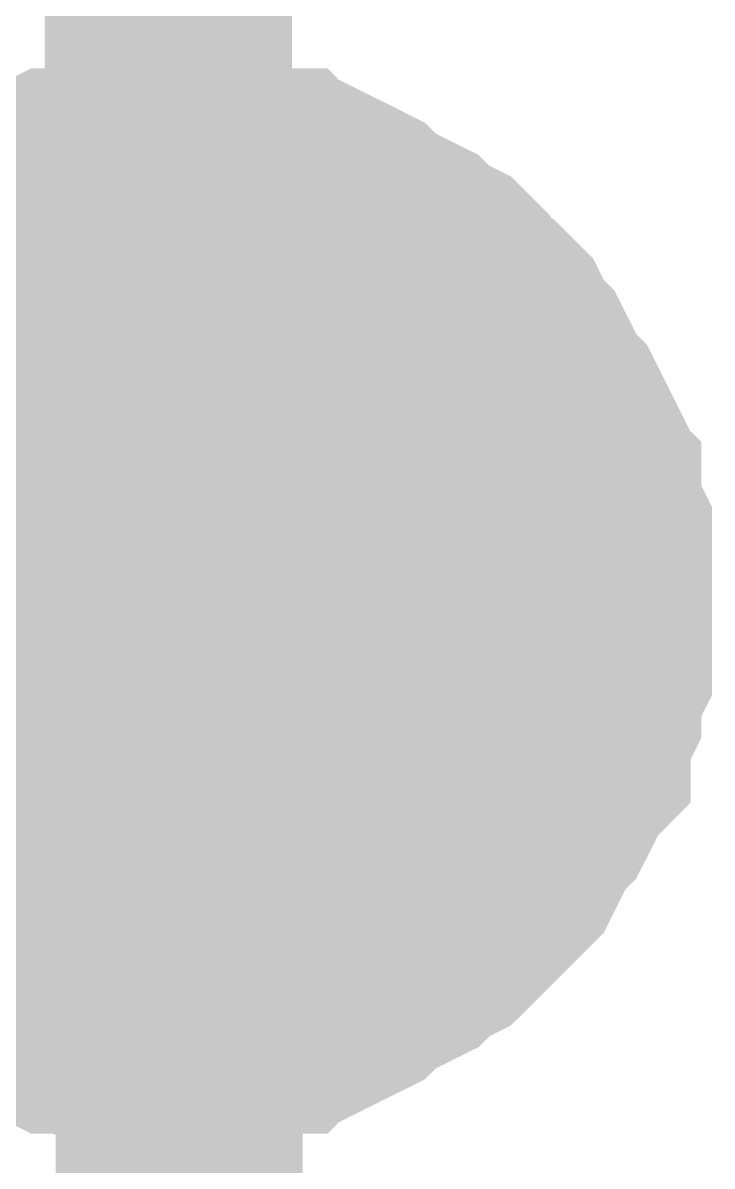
# Model space of a CAD drawing. Header units: inches. Extents: x 0 to 841, y 0 to 594.
# Drawn here: x 424.831 to 425.667, y 166.811 to 168.198 of the extents above; entities that cross this region are included whole.
import ezdxf

# ---------------------------------------------------------------- set-up
doc = ezdxf.new("R2010")
doc.units = ezdxf.units.IN
doc.layers.add('Sheet', color=255, linetype='Continuous')

msp = doc.modelspace()

# ---------------------------------------------------------------- linework, layer by layer
at = {"layer": 'Sheet'}
for points in [[(425.0076, 167.4969, 0.2997, 0.2997, 0), (425.0076, 172.5009, 0.2997, 0.2997, 0), (422.5121, 172.5009, 0.2997, 0.2997, 0)], [(424.681, 167.8889, 0.2997, 0.2997, 0), (424.694, 167.9019, 0.2997, 0.2997, 0), (424.7202, 167.915, 0.2997, 0.2997, 0), (424.7463, 167.9281, 0.2997, 0.2997, 0), (424.7594, 167.9411, 0.2997, 0.2997, 0), (424.7855, 167.9542, 0.2997, 0.2997, 0), (424.8116, 167.9673, 0.2997, 0.2997, 0), (424.8247, 167.9803, 0.2997, 0.2997, 0), (424.8508, 167.9803, 0.2997, 0.2997, 0), (424.8769, 167.9934, 0.2997, 0.2997, 0), (424.9031, 167.9934, 0.2997, 0.2997, 0), (424.9292, 168.0065, 0.2997, 0.2997, 0), (424.9553, 168.0065, 0.2997, 0.2997, 0), (424.9815, 168.0065, 0.2997, 0.2997, 0), (425.0076, 168.0065, 0.2997, 0.2997, 0)], [(424.681, 167.8889, 0.2997, 0.2997, 0), (424.694, 167.9019, 0.2997, 0.2997, 0), (424.7202, 167.915, 0.2997, 0.2997, 0), (424.7463, 167.9281, 0.2997, 0.2997, 0), (424.7594, 167.9411, 0.2997, 0.2997, 0), (424.7855, 167.9542, 0.2997, 0.2997, 0), (424.8116, 167.9673, 0.2997, 0.2997, 0), (424.8247, 167.9803, 0.2997, 0.2997, 0), (424.8508, 167.9803, 0.2997, 0.2997, 0), (424.8769, 167.9934, 0.2997, 0.2997, 0), (424.9031, 167.9934, 0.2997, 0.2997, 0), (424.9292, 168.0065, 0.2997, 0.2997, 0), (424.9553, 168.0065, 0.2997, 0.2997, 0), (424.9815, 168.0065, 0.2997, 0.2997, 0), (425.0076, 168.0065, 0.2997, 0.2997, 0)], [(424.681, 167.8889, 0.2997, 0.2997, 0), (424.694, 167.9019, 0.2997, 0.2997, 0), (424.7202, 167.915, 0.2997, 0.2997, 0), (424.7463, 167.9281, 0.2997, 0.2997, 0), (424.7594, 167.9411, 0.2997, 0.2997, 0), (424.7855, 167.9542, 0.2997, 0.2997, 0), (424.8116, 167.9673, 0.2997, 0.2997, 0), (424.8247, 167.9803, 0.2997, 0.2997, 0), (424.8508, 167.9803, 0.2997, 0.2997, 0), (424.8769, 167.9934, 0.2997, 0.2997, 0), (424.9031, 167.9934, 0.2997, 0.2997, 0), (424.9292, 168.0065, 0.2997, 0.2997, 0), (424.9553, 168.0065, 0.2997, 0.2997, 0), (424.9815, 168.0065, 0.2997, 0.2997, 0), (425.0076, 168.0065, 0.2997, 0.2997, 0)], [(424.681, 167.8889, 0.2997, 0.2997, 0), (424.694, 167.9019, 0.2997, 0.2997, 0), (424.7202, 167.915, 0.2997, 0.2997, 0), (424.7463, 167.9281, 0.2997, 0.2997, 0), (424.7594, 167.9411, 0.2997, 0.2997, 0), (424.7855, 167.9542, 0.2997, 0.2997, 0), (424.8116, 167.9673, 0.2997, 0.2997, 0), (424.8247, 167.9803, 0.2997, 0.2997, 0), (424.8508, 167.9803, 0.2997, 0.2997, 0), (424.8769, 167.9934, 0.2997, 0.2997, 0), (424.9031, 167.9934, 0.2997, 0.2997, 0), (424.9292, 168.0065, 0.2997, 0.2997, 0), (424.9553, 168.0065, 0.2997, 0.2997, 0), (424.9815, 168.0065, 0.2997, 0.2997, 0), (425.0076, 168.0065, 0.2997, 0.2997, 0)], [(425.0076, 168.0065, 0.2997, 0.2997, 0), (425.0076, 168.0065, 0.2997, 0.2997, 0)], [(425.0076, 168.0065, 0.2997, 0.2997, 0), (425.0337, 168.0065, 0.2997, 0.2997, 0), (425.0599, 168.0065, 0.2997, 0.2997, 0), (425.086, 168.0065, 0.2997, 0.2997, 0), (425.1121, 167.9934, 0.2997, 0.2997, 0), (425.1383, 167.9934, 0.2997, 0.2997, 0), (425.1513, 167.9803, 0.2997, 0.2997, 0), (425.1774, 167.9803, 0.2997, 0.2997, 0), (425.2036, 167.9673, 0.2997, 0.2997, 0), (425.2297, 167.9542, 0.2997, 0.2997, 0), (425.2428, 167.9411, 0.2997, 0.2997, 0), (425.2689, 167.9281, 0.2997, 0.2997, 0), (425.295, 167.915, 0.2997, 0.2997, 0), (425.3081, 167.9019, 0.2997, 0.2997, 0), (425.3342, 167.8889, 0.2997, 0.2997, 0), (425.3473, 167.8758, 0.2997, 0.2997, 0), (425.3604, 167.8497, 0.2997, 0.2997, 0), (425.3865, 167.8366, 0.2997, 0.2997, 0), (425.3996, 167.8236, 0.2997, 0.2997, 0), (425.4126, 167.7974, 0.2997, 0.2997, 0), (425.4257, 167.7844, 0.2997, 0.2997, 0), (425.4388, 167.7582, 0.2997, 0.2997, 0), (425.4518, 167.7321, 0.2997, 0.2997, 0), (425.4649, 167.719, 0.2997, 0.2997, 0), (425.478, 167.6929, 0.2997, 0.2997, 0), (425.491, 167.6668, 0.2997, 0.2997, 0), (425.491, 167.6406, 0.2997, 0.2997, 0), (425.5041, 167.6276, 0.2997, 0.2997, 0), (425.5041, 167.6014, 0.2997, 0.2997, 0), (425.5172, 167.5753, 0.2997, 0.2997, 0), (425.5172, 167.5492, 0.2997, 0.2997, 0), (425.5172, 167.5231, 0.2997, 0.2997, 0), (425.5172, 167.4969, 0.2997, 0.2997, 0)], [(425.0076, 168.0065, 0.2997, 0.2997, 0), (425.0076, 168.0065, 0.2997, 0.2997, 0)], [(425.0076, 168.0065, 0.2997, 0.2997, 0), (425.0337, 168.0065, 0.2997, 0.2997, 0), (425.0599, 168.0065, 0.2997, 0.2997, 0), (425.086, 168.0065, 0.2997, 0.2997, 0), (425.1121, 167.9934, 0.2997, 0.2997, 0), (425.1383, 167.9934, 0.2997, 0.2997, 0), (425.1513, 167.9803, 0.2997, 0.2997, 0), (425.1774, 167.9803, 0.2997, 0.2997, 0), (425.2036, 167.9673, 0.2997, 0.2997, 0), (425.2297, 167.9542, 0.2997, 0.2997, 0), (425.2428, 167.9411, 0.2997, 0.2997, 0), (425.2689, 167.9281, 0.2997, 0.2997, 0), (425.295, 167.915, 0.2997, 0.2997, 0), (425.3081, 167.9019, 0.2997, 0.2997, 0), (425.3342, 167.8889, 0.2997, 0.2997, 0), (425.3473, 167.8758, 0.2997, 0.2997, 0), (425.3604, 167.8497, 0.2997, 0.2997, 0), (425.3865, 167.8366, 0.2997, 0.2997, 0), (425.3996, 167.8236, 0.2997, 0.2997, 0), (425.4126, 167.7974, 0.2997, 0.2997, 0), (425.4257, 167.7844, 0.2997, 0.2997, 0), (425.4388, 167.7582, 0.2997, 0.2997, 0), (425.4518, 167.7321, 0.2997, 0.2997, 0), (425.4649, 167.719, 0.2997, 0.2997, 0), (425.478, 167.6929, 0.2997, 0.2997, 0), (425.491, 167.6668, 0.2997, 0.2997, 0), (425.491, 167.6406, 0.2997, 0.2997, 0), (425.5041, 167.6276, 0.2997, 0.2997, 0), (425.5041, 167.6014, 0.2997, 0.2997, 0), (425.5172, 167.5753, 0.2997, 0.2997, 0), (425.5172, 167.5492, 0.2997, 0.2997, 0), (425.5172, 167.5231, 0.2997, 0.2997, 0), (425.5172, 167.4969, 0.2997, 0.2997, 0)], [(425.0076, 168.0065, 0.2997, 0.2997, 0), (425.0076, 168.0065, 0.2997, 0.2997, 0)], [(425.0076, 168.0065, 0.2997, 0.2997, 0), (425.0337, 168.0065, 0.2997, 0.2997, 0), (425.0599, 168.0065, 0.2997, 0.2997, 0), (425.086, 168.0065, 0.2997, 0.2997, 0), (425.1121, 167.9934, 0.2997, 0.2997, 0), (425.1383, 167.9934, 0.2997, 0.2997, 0), (425.1513, 167.9803, 0.2997, 0.2997, 0), (425.1774, 167.9803, 0.2997, 0.2997, 0), (425.2036, 167.9673, 0.2997, 0.2997, 0), (425.2297, 167.9542, 0.2997, 0.2997, 0), (425.2428, 167.9411, 0.2997, 0.2997, 0), (425.2689, 167.9281, 0.2997, 0.2997, 0), (425.295, 167.915, 0.2997, 0.2997, 0), (425.3081, 167.9019, 0.2997, 0.2997, 0), (425.3342, 167.8889, 0.2997, 0.2997, 0), (425.3473, 167.8758, 0.2997, 0.2997, 0), (425.3604, 167.8497, 0.2997, 0.2997, 0), (425.3865, 167.8366, 0.2997, 0.2997, 0), (425.3996, 167.8236, 0.2997, 0.2997, 0), (425.4126, 167.7974, 0.2997, 0.2997, 0), (425.4257, 167.7844, 0.2997, 0.2997, 0), (425.4388, 167.7582, 0.2997, 0.2997, 0), (425.4518, 167.7321, 0.2997, 0.2997, 0), (425.4649, 167.719, 0.2997, 0.2997, 0), (425.478, 167.6929, 0.2997, 0.2997, 0), (425.491, 167.6668, 0.2997, 0.2997, 0), (425.491, 167.6406, 0.2997, 0.2997, 0), (425.5041, 167.6276, 0.2997, 0.2997, 0), (425.5041, 167.6014, 0.2997, 0.2997, 0), (425.5172, 167.5753, 0.2997, 0.2997, 0), (425.5172, 167.5492, 0.2997, 0.2997, 0), (425.5172, 167.5231, 0.2997, 0.2997, 0), (425.5172, 167.4969, 0.2997, 0.2997, 0)], [(425.0076, 168.0065, 0.2997, 0.2997, 0), (425.0076, 168.0065, 0.2997, 0.2997, 0)], [(425.0076, 168.0065, 0.2997, 0.2997, 0), (425.0337, 168.0065, 0.2997, 0.2997, 0), (425.0599, 168.0065, 0.2997, 0.2997, 0), (425.086, 168.0065, 0.2997, 0.2997, 0), (425.1121, 167.9934, 0.2997, 0.2997, 0), (425.1383, 167.9934, 0.2997, 0.2997, 0), (425.1513, 167.9803, 0.2997, 0.2997, 0), (425.1774, 167.9803, 0.2997, 0.2997, 0), (425.2036, 167.9673, 0.2997, 0.2997, 0), (425.2297, 167.9542, 0.2997, 0.2997, 0), (425.2428, 167.9411, 0.2997, 0.2997, 0), (425.2689, 167.9281, 0.2997, 0.2997, 0), (425.295, 167.915, 0.2997, 0.2997, 0), (425.3081, 167.9019, 0.2997, 0.2997, 0), (425.3342, 167.8889, 0.2997, 0.2997, 0), (425.3473, 167.8758, 0.2997, 0.2997, 0), (425.3604, 167.8497, 0.2997, 0.2997, 0), (425.3865, 167.8366, 0.2997, 0.2997, 0), (425.3996, 167.8236, 0.2997, 0.2997, 0), (425.4126, 167.7974, 0.2997, 0.2997, 0), (425.4257, 167.7844, 0.2997, 0.2997, 0), (425.4388, 167.7582, 0.2997, 0.2997, 0), (425.4518, 167.7321, 0.2997, 0.2997, 0), (425.4649, 167.719, 0.2997, 0.2997, 0), (425.478, 167.6929, 0.2997, 0.2997, 0), (425.491, 167.6668, 0.2997, 0.2997, 0), (425.491, 167.6406, 0.2997, 0.2997, 0), (425.5041, 167.6276, 0.2997, 0.2997, 0), (425.5041, 167.6014, 0.2997, 0.2997, 0), (425.5172, 167.5753, 0.2997, 0.2997, 0), (425.5172, 167.5492, 0.2997, 0.2997, 0), (425.5172, 167.5231, 0.2997, 0.2997, 0), (425.5172, 167.4969, 0.2997, 0.2997, 0)], [(424.7594, 167.9411, 0.0991, 0.0991, 0), (424.7855, 167.9542, 0.0991, 0.0991, 0), (424.8116, 167.9673, 0.0991, 0.0991, 0), (424.8247, 167.9803, 0.0991, 0.0991, 0), (424.8508, 167.9803, 0.0991, 0.0991, 0), (424.8769, 167.9934, 0.0991, 0.0991, 0), (424.9031, 167.9934, 0.0991, 0.0991, 0), (424.9292, 168.0065, 0.0991, 0.0991, 0), (424.9553, 168.0065, 0.0991, 0.0991, 0), (424.9815, 168.0065, 0.0991, 0.0991, 0), (425.0076, 168.0065, 0.0991, 0.0991, 0)], [(424.7594, 167.9411, 0.0991, 0.0991, 0), (424.7855, 167.9542, 0.0991, 0.0991, 0), (424.8116, 167.9673, 0.0991, 0.0991, 0), (424.8247, 167.9803, 0.0991, 0.0991, 0), (424.8508, 167.9803, 0.0991, 0.0991, 0), (424.8769, 167.9934, 0.0991, 0.0991, 0), (424.9031, 167.9934, 0.0991, 0.0991, 0), (424.9292, 168.0065, 0.0991, 0.0991, 0), (424.9553, 168.0065, 0.0991, 0.0991, 0), (424.9815, 168.0065, 0.0991, 0.0991, 0), (425.0076, 168.0065, 0.0991, 0.0991, 0)], [(424.7594, 167.9411, 0.0991, 0.0991, 0), (424.7855, 167.9542, 0.0991, 0.0991, 0), (424.8116, 167.9673, 0.0991, 0.0991, 0), (424.8247, 167.9803, 0.0991, 0.0991, 0), (424.8508, 167.9803, 0.0991, 0.0991, 0), (424.8769, 167.9934, 0.0991, 0.0991, 0), (424.9031, 167.9934, 0.0991, 0.0991, 0), (424.9292, 168.0065, 0.0991, 0.0991, 0), (424.9553, 168.0065, 0.0991, 0.0991, 0), (424.9815, 168.0065, 0.0991, 0.0991, 0), (425.0076, 168.0065, 0.0991, 0.0991, 0)], [(424.7594, 167.9411, 0.0991, 0.0991, 0), (424.7855, 167.9542, 0.0991, 0.0991, 0), (424.8116, 167.9673, 0.0991, 0.0991, 0), (424.8247, 167.9803, 0.0991, 0.0991, 0), (424.8508, 167.9803, 0.0991, 0.0991, 0), (424.8769, 167.9934, 0.0991, 0.0991, 0), (424.9031, 167.9934, 0.0991, 0.0991, 0), (424.9292, 168.0065, 0.0991, 0.0991, 0), (424.9553, 168.0065, 0.0991, 0.0991, 0), (424.9815, 168.0065, 0.0991, 0.0991, 0), (425.0076, 168.0065, 0.0991, 0.0991, 0)], [(425.0076, 168.0065, 0.0991, 0.0991, 0), (425.0076, 168.0065, 0.0991, 0.0991, 0)], [(425.0076, 168.0065, 0.0991, 0.0991, 0), (425.0337, 168.0065, 0.0991, 0.0991, 0), (425.0599, 168.0065, 0.0991, 0.0991, 0), (425.086, 168.0065, 0.0991, 0.0991, 0), (425.1121, 167.9934, 0.0991, 0.0991, 0), (425.1383, 167.9934, 0.0991, 0.0991, 0), (425.1513, 167.9803, 0.0991, 0.0991, 0), (425.1774, 167.9803, 0.0991, 0.0991, 0), (425.2036, 167.9673, 0.0991, 0.0991, 0), (425.2297, 167.9542, 0.0991, 0.0991, 0), (425.2428, 167.9411, 0.0991, 0.0991, 0), (425.2689, 167.9281, 0.0991, 0.0991, 0), (425.295, 167.915, 0.0991, 0.0991, 0), (425.3081, 167.9019, 0.0991, 0.0991, 0), (425.3342, 167.8889, 0.0991, 0.0991, 0), (425.3473, 167.8758, 0.0991, 0.0991, 0), (425.3604, 167.8497, 0.0991, 0.0991, 0), (425.3865, 167.8366, 0.0991, 0.0991, 0), (425.3996, 167.8236, 0.0991, 0.0991, 0), (425.4126, 167.7974, 0.0991, 0.0991, 0), (425.4257, 167.7844, 0.0991, 0.0991, 0), (425.4388, 167.7582, 0.0991, 0.0991, 0), (425.4518, 167.7321, 0.0991, 0.0991, 0), (425.4649, 167.719, 0.0991, 0.0991, 0), (425.478, 167.6929, 0.0991, 0.0991, 0), (425.491, 167.6668, 0.0991, 0.0991, 0), (425.491, 167.6406, 0.0991, 0.0991, 0), (425.5041, 167.6276, 0.0991, 0.0991, 0), (425.5041, 167.6014, 0.0991, 0.0991, 0), (425.5172, 167.5753, 0.0991, 0.0991, 0), (425.5172, 167.5492, 0.0991, 0.0991, 0), (425.5172, 167.5231, 0.0991, 0.0991, 0), (425.5172, 167.4969, 0.0991, 0.0991, 0)], [(425.0076, 168.0065, 0.0991, 0.0991, 0), (425.0076, 168.0065, 0.0991, 0.0991, 0)], [(425.0076, 168.0065, 0.0991, 0.0991, 0), (425.0337, 168.0065, 0.0991, 0.0991, 0), (425.0599, 168.0065, 0.0991, 0.0991, 0), (425.086, 168.0065, 0.0991, 0.0991, 0), (425.1121, 167.9934, 0.0991, 0.0991, 0), (425.1383, 167.9934, 0.0991, 0.0991, 0), (425.1513, 167.9803, 0.0991, 0.0991, 0), (425.1774, 167.9803, 0.0991, 0.0991, 0), (425.2036, 167.9673, 0.0991, 0.0991, 0), (425.2297, 167.9542, 0.0991, 0.0991, 0), (425.2428, 167.9411, 0.0991, 0.0991, 0), (425.2689, 167.9281, 0.0991, 0.0991, 0), (425.295, 167.915, 0.0991, 0.0991, 0), (425.3081, 167.9019, 0.0991, 0.0991, 0), (425.3342, 167.8889, 0.0991, 0.0991, 0), (425.3473, 167.8758, 0.0991, 0.0991, 0), (425.3604, 167.8497, 0.0991, 0.0991, 0), (425.3865, 167.8366, 0.0991, 0.0991, 0), (425.3996, 167.8236, 0.0991, 0.0991, 0), (425.4126, 167.7974, 0.0991, 0.0991, 0), (425.4257, 167.7844, 0.0991, 0.0991, 0), (425.4388, 167.7582, 0.0991, 0.0991, 0), (425.4518, 167.7321, 0.0991, 0.0991, 0), (425.4649, 167.719, 0.0991, 0.0991, 0), (425.478, 167.6929, 0.0991, 0.0991, 0), (425.491, 167.6668, 0.0991, 0.0991, 0), (425.491, 167.6406, 0.0991, 0.0991, 0), (425.5041, 167.6276, 0.0991, 0.0991, 0), (425.5041, 167.6014, 0.0991, 0.0991, 0), (425.5172, 167.5753, 0.0991, 0.0991, 0), (425.5172, 167.5492, 0.0991, 0.0991, 0), (425.5172, 167.5231, 0.0991, 0.0991, 0), (425.5172, 167.4969, 0.0991, 0.0991, 0)], [(425.0076, 168.0065, 0.0991, 0.0991, 0), (425.0076, 168.0065, 0.0991, 0.0991, 0)], [(425.0076, 168.0065, 0.0991, 0.0991, 0), (425.0337, 168.0065, 0.0991, 0.0991, 0), (425.0599, 168.0065, 0.0991, 0.0991, 0), (425.086, 168.0065, 0.0991, 0.0991, 0), (425.1121, 167.9934, 0.0991, 0.0991, 0), (425.1383, 167.9934, 0.0991, 0.0991, 0), (425.1513, 167.9803, 0.0991, 0.0991, 0), (425.1774, 167.9803, 0.0991, 0.0991, 0), (425.2036, 167.9673, 0.0991, 0.0991, 0), (425.2297, 167.9542, 0.0991, 0.0991, 0), (425.2428, 167.9411, 0.0991, 0.0991, 0), (425.2689, 167.9281, 0.0991, 0.0991, 0), (425.295, 167.915, 0.0991, 0.0991, 0), (425.3081, 167.9019, 0.0991, 0.0991, 0), (425.3342, 167.8889, 0.0991, 0.0991, 0), (425.3473, 167.8758, 0.0991, 0.0991, 0), (425.3604, 167.8497, 0.0991, 0.0991, 0), (425.3865, 167.8366, 0.0991, 0.0991, 0), (425.3996, 167.8236, 0.0991, 0.0991, 0), (425.4126, 167.7974, 0.0991, 0.0991, 0), (425.4257, 167.7844, 0.0991, 0.0991, 0), (425.4388, 167.7582, 0.0991, 0.0991, 0), (425.4518, 167.7321, 0.0991, 0.0991, 0), (425.4649, 167.719, 0.0991, 0.0991, 0), (425.478, 167.6929, 0.0991, 0.0991, 0), (425.491, 167.6668, 0.0991, 0.0991, 0), (425.491, 167.6406, 0.0991, 0.0991, 0), (425.5041, 167.6276, 0.0991, 0.0991, 0), (425.5041, 167.6014, 0.0991, 0.0991, 0), (425.5172, 167.5753, 0.0991, 0.0991, 0), (425.5172, 167.5492, 0.0991, 0.0991, 0), (425.5172, 167.5231, 0.0991, 0.0991, 0), (425.5172, 167.4969, 0.0991, 0.0991, 0)], [(425.0076, 168.0065, 0.0991, 0.0991, 0), (425.0076, 168.0065, 0.0991, 0.0991, 0)], [(425.0076, 168.0065, 0.0991, 0.0991, 0), (425.0337, 168.0065, 0.0991, 0.0991, 0), (425.0599, 168.0065, 0.0991, 0.0991, 0), (425.086, 168.0065, 0.0991, 0.0991, 0), (425.1121, 167.9934, 0.0991, 0.0991, 0), (425.1383, 167.9934, 0.0991, 0.0991, 0), (425.1513, 167.9803, 0.0991, 0.0991, 0), (425.1774, 167.9803, 0.0991, 0.0991, 0), (425.2036, 167.9673, 0.0991, 0.0991, 0), (425.2297, 167.9542, 0.0991, 0.0991, 0), (425.2428, 167.9411, 0.0991, 0.0991, 0), (425.2689, 167.9281, 0.0991, 0.0991, 0), (425.295, 167.915, 0.0991, 0.0991, 0), (425.3081, 167.9019, 0.0991, 0.0991, 0), (425.3342, 167.8889, 0.0991, 0.0991, 0), (425.3473, 167.8758, 0.0991, 0.0991, 0), (425.3604, 167.8497, 0.0991, 0.0991, 0), (425.3865, 167.8366, 0.0991, 0.0991, 0), (425.3996, 167.8236, 0.0991, 0.0991, 0), (425.4126, 167.7974, 0.0991, 0.0991, 0), (425.4257, 167.7844, 0.0991, 0.0991, 0), (425.4388, 167.7582, 0.0991, 0.0991, 0), (425.4518, 167.7321, 0.0991, 0.0991, 0), (425.4649, 167.719, 0.0991, 0.0991, 0), (425.478, 167.6929, 0.0991, 0.0991, 0), (425.491, 167.6668, 0.0991, 0.0991, 0), (425.491, 167.6406, 0.0991, 0.0991, 0), (425.5041, 167.6276, 0.0991, 0.0991, 0), (425.5041, 167.6014, 0.0991, 0.0991, 0), (425.5172, 167.5753, 0.0991, 0.0991, 0), (425.5172, 167.5492, 0.0991, 0.0991, 0), (425.5172, 167.5231, 0.0991, 0.0991, 0), (425.5172, 167.4969, 0.0991, 0.0991, 0)], [(425.0207, 157.4889, 0.2997, 0.2997, 0), (425.0207, 162.4799, 0.2997, 0.2997, 0), (425.0207, 167.4969, 0.2997, 0.2997, 0), (422.5121, 167.4969, 0.2997, 0.2997, 0)], [(425.5172, 167.4969, 0.2997, 0.2997, 0), (425.5172, 167.4708, 0.2997, 0.2997, 0), (425.5172, 167.4447, 0.2997, 0.2997, 0), (425.5172, 167.4185, 0.2997, 0.2997, 0), (425.5041, 167.3924, 0.2997, 0.2997, 0), (425.5041, 167.3663, 0.2997, 0.2997, 0), (425.491, 167.3401, 0.2997, 0.2997, 0), (425.491, 167.314, 0.2997, 0.2997, 0), (425.478, 167.3009, 0.2997, 0.2997, 0), (425.4649, 167.2748, 0.2997, 0.2997, 0), (425.4518, 167.2487, 0.2997, 0.2997, 0), (425.4388, 167.2356, 0.2997, 0.2997, 0), (425.4257, 167.2095, 0.2997, 0.2997, 0), (425.4126, 167.1834, 0.2997, 0.2997, 0), (425.3996, 167.1703, 0.2997, 0.2997, 0), (425.3865, 167.1572, 0.2997, 0.2997, 0), (425.3604, 167.1311, 0.2997, 0.2997, 0), (425.3473, 167.118, 0.2997, 0.2997, 0), (425.3342, 167.105, 0.2997, 0.2997, 0), (425.3081, 167.0919, 0.2997, 0.2997, 0), (425.295, 167.0788, 0.2997, 0.2997, 0), (425.2689, 167.0658, 0.2997, 0.2997, 0), (425.2428, 167.0527, 0.2997, 0.2997, 0), (425.2297, 167.0396, 0.2997, 0.2997, 0), (425.2036, 167.0266, 0.2997, 0.2997, 0), (425.1774, 167.0135, 0.2997, 0.2997, 0), (425.1513, 167.0135, 0.2997, 0.2997, 0), (425.1383, 167.0004, 0.2997, 0.2997, 0), (425.1121, 167.0004, 0.2997, 0.2997, 0), (425.086, 166.9874, 0.2997, 0.2997, 0), (425.0599, 166.9874, 0.2997, 0.2997, 0), (425.0337, 166.9874, 0.2997, 0.2997, 0), (425.0076, 166.9874, 0.2997, 0.2997, 0)], [(425.5172, 167.4969, 0.2997, 0.2997, 0), (425.5172, 167.4708, 0.2997, 0.2997, 0), (425.5172, 167.4447, 0.2997, 0.2997, 0), (425.5172, 167.4185, 0.2997, 0.2997, 0), (425.5041, 167.3924, 0.2997, 0.2997, 0), (425.5041, 167.3663, 0.2997, 0.2997, 0), (425.491, 167.3401, 0.2997, 0.2997, 0), (425.491, 167.314, 0.2997, 0.2997, 0), (425.478, 167.3009, 0.2997, 0.2997, 0), (425.4649, 167.2748, 0.2997, 0.2997, 0), (425.4518, 167.2487, 0.2997, 0.2997, 0), (425.4388, 167.2356, 0.2997, 0.2997, 0), (425.4257, 167.2095, 0.2997, 0.2997, 0), (425.4126, 167.1834, 0.2997, 0.2997, 0), (425.3996, 167.1703, 0.2997, 0.2997, 0), (425.3865, 167.1572, 0.2997, 0.2997, 0), (425.3604, 167.1311, 0.2997, 0.2997, 0), (425.3473, 167.118, 0.2997, 0.2997, 0), (425.3342, 167.105, 0.2997, 0.2997, 0), (425.3081, 167.0919, 0.2997, 0.2997, 0), (425.295, 167.0788, 0.2997, 0.2997, 0), (425.2689, 167.0658, 0.2997, 0.2997, 0), (425.2428, 167.0527, 0.2997, 0.2997, 0), (425.2297, 167.0396, 0.2997, 0.2997, 0), (425.2036, 167.0266, 0.2997, 0.2997, 0), (425.1774, 167.0135, 0.2997, 0.2997, 0), (425.1513, 167.0135, 0.2997, 0.2997, 0), (425.1383, 167.0004, 0.2997, 0.2997, 0), (425.1121, 167.0004, 0.2997, 0.2997, 0), (425.086, 166.9874, 0.2997, 0.2997, 0), (425.0599, 166.9874, 0.2997, 0.2997, 0), (425.0337, 166.9874, 0.2997, 0.2997, 0), (425.0076, 166.9874, 0.2997, 0.2997, 0)], [(425.5172, 167.4969, 0.2997, 0.2997, 0), (425.5172, 167.4708, 0.2997, 0.2997, 0), (425.5172, 167.4447, 0.2997, 0.2997, 0), (425.5172, 167.4185, 0.2997, 0.2997, 0), (425.5041, 167.3924, 0.2997, 0.2997, 0), (425.5041, 167.3663, 0.2997, 0.2997, 0), (425.491, 167.3401, 0.2997, 0.2997, 0), (425.491, 167.314, 0.2997, 0.2997, 0), (425.478, 167.3009, 0.2997, 0.2997, 0), (425.4649, 167.2748, 0.2997, 0.2997, 0), (425.4518, 167.2487, 0.2997, 0.2997, 0), (425.4388, 167.2356, 0.2997, 0.2997, 0), (425.4257, 167.2095, 0.2997, 0.2997, 0), (425.4126, 167.1834, 0.2997, 0.2997, 0), (425.3996, 167.1703, 0.2997, 0.2997, 0), (425.3865, 167.1572, 0.2997, 0.2997, 0), (425.3604, 167.1311, 0.2997, 0.2997, 0), (425.3473, 167.118, 0.2997, 0.2997, 0), (425.3342, 167.105, 0.2997, 0.2997, 0), (425.3081, 167.0919, 0.2997, 0.2997, 0), (425.295, 167.0788, 0.2997, 0.2997, 0), (425.2689, 167.0658, 0.2997, 0.2997, 0), (425.2428, 167.0527, 0.2997, 0.2997, 0), (425.2297, 167.0396, 0.2997, 0.2997, 0), (425.2036, 167.0266, 0.2997, 0.2997, 0), (425.1774, 167.0135, 0.2997, 0.2997, 0), (425.1513, 167.0135, 0.2997, 0.2997, 0), (425.1383, 167.0004, 0.2997, 0.2997, 0), (425.1121, 167.0004, 0.2997, 0.2997, 0), (425.086, 166.9874, 0.2997, 0.2997, 0), (425.0599, 166.9874, 0.2997, 0.2997, 0), (425.0337, 166.9874, 0.2997, 0.2997, 0), (425.0076, 166.9874, 0.2997, 0.2997, 0)], [(425.5172, 167.4969, 0.2997, 0.2997, 0), (425.5172, 167.4708, 0.2997, 0.2997, 0), (425.5172, 167.4447, 0.2997, 0.2997, 0), (425.5172, 167.4185, 0.2997, 0.2997, 0), (425.5041, 167.3924, 0.2997, 0.2997, 0), (425.5041, 167.3663, 0.2997, 0.2997, 0), (425.491, 167.3401, 0.2997, 0.2997, 0), (425.491, 167.314, 0.2997, 0.2997, 0), (425.478, 167.3009, 0.2997, 0.2997, 0), (425.4649, 167.2748, 0.2997, 0.2997, 0), (425.4518, 167.2487, 0.2997, 0.2997, 0), (425.4388, 167.2356, 0.2997, 0.2997, 0), (425.4257, 167.2095, 0.2997, 0.2997, 0), (425.4126, 167.1834, 0.2997, 0.2997, 0), (425.3996, 167.1703, 0.2997, 0.2997, 0), (425.3865, 167.1572, 0.2997, 0.2997, 0), (425.3604, 167.1311, 0.2997, 0.2997, 0), (425.3473, 167.118, 0.2997, 0.2997, 0), (425.3342, 167.105, 0.2997, 0.2997, 0), (425.3081, 167.0919, 0.2997, 0.2997, 0), (425.295, 167.0788, 0.2997, 0.2997, 0), (425.2689, 167.0658, 0.2997, 0.2997, 0), (425.2428, 167.0527, 0.2997, 0.2997, 0), (425.2297, 167.0396, 0.2997, 0.2997, 0), (425.2036, 167.0266, 0.2997, 0.2997, 0), (425.1774, 167.0135, 0.2997, 0.2997, 0), (425.1513, 167.0135, 0.2997, 0.2997, 0), (425.1383, 167.0004, 0.2997, 0.2997, 0), (425.1121, 167.0004, 0.2997, 0.2997, 0), (425.086, 166.9874, 0.2997, 0.2997, 0), (425.0599, 166.9874, 0.2997, 0.2997, 0), (425.0337, 166.9874, 0.2997, 0.2997, 0), (425.0076, 166.9874, 0.2997, 0.2997, 0)], [(425.5172, 167.4969, 0.2997, 0.2997, 0), (425.5172, 167.4969, 0.2997, 0.2997, 0), (425.5172, 167.4969, 0.2997, 0.2997, 0), (425.5172, 167.4969, 0.2997, 0.2997, 0), (425.5172, 167.4969, 0.2997, 0.2997, 0), (425.5172, 167.4969, 0.2997, 0.2997, 0), (425.5172, 167.4969, 0.2997, 0.2997, 0), (425.5172, 167.4969, 0.2997, 0.2997, 0), (425.5172, 167.4969, 0.2997, 0.2997, 0), (425.5172, 167.4969, 0.2997, 0.2997, 0), (425.5172, 167.4969, 0.2997, 0.2997, 0), (425.5172, 167.4969, 0.2997, 0.2997, 0), (425.5172, 167.4969, 0.2997, 0.2997, 0), (425.5172, 167.4969, 0.2997, 0.2997, 0), (425.5172, 167.4969, 0.2997, 0.2997, 0), (425.5172, 167.4969, 0.2997, 0.2997, 0), (425.5172, 167.4969, 0.2997, 0.2997, 0), (425.5172, 167.4969, 0.2997, 0.2997, 0), (425.5172, 167.4969, 0.2997, 0.2997, 0), (425.5172, 167.4969, 0.2997, 0.2997, 0), (425.5172, 167.4969, 0.2997, 0.2997, 0), (425.5172, 167.4969, 0.2997, 0.2997, 0), (425.5172, 167.4969, 0.2997, 0.2997, 0), (425.5172, 167.4969, 0.2997, 0.2997, 0), (425.5172, 167.4969, 0.2997, 0.2997, 0), (425.5172, 167.4969, 0.2997, 0.2997, 0), (425.5172, 167.4969, 0.2997, 0.2997, 0), (425.5172, 167.4969, 0.2997, 0.2997, 0), (425.5172, 167.4969, 0.2997, 0.2997, 0), (425.5172, 167.4969, 0.2997, 0.2997, 0), (425.5172, 167.4969, 0.2997, 0.2997, 0), (425.5172, 167.4969, 0.2997, 0.2997, 0), (425.5172, 167.4969, 0.2997, 0.2997, 0)], [(425.5172, 167.4969, 0.2997, 0.2997, 0), (425.5172, 167.4969, 0.2997, 0.2997, 0)], [(425.5172, 167.4969, 0.2997, 0.2997, 0), (425.5172, 167.4969, 0.2997, 0.2997, 0), (425.5172, 167.4969, 0.2997, 0.2997, 0), (425.5172, 167.4969, 0.2997, 0.2997, 0), (425.5172, 167.4969, 0.2997, 0.2997, 0), (425.5172, 167.4969, 0.2997, 0.2997, 0), (425.5172, 167.4969, 0.2997, 0.2997, 0), (425.5172, 167.4969, 0.2997, 0.2997, 0), (425.5172, 167.4969, 0.2997, 0.2997, 0), (425.5172, 167.4969, 0.2997, 0.2997, 0), (425.5172, 167.4969, 0.2997, 0.2997, 0), (425.5172, 167.4969, 0.2997, 0.2997, 0), (425.5172, 167.4969, 0.2997, 0.2997, 0), (425.5172, 167.4969, 0.2997, 0.2997, 0), (425.5172, 167.4969, 0.2997, 0.2997, 0), (425.5172, 167.4969, 0.2997, 0.2997, 0), (425.5172, 167.4969, 0.2997, 0.2997, 0), (425.5172, 167.4969, 0.2997, 0.2997, 0), (425.5172, 167.4969, 0.2997, 0.2997, 0), (425.5172, 167.4969, 0.2997, 0.2997, 0), (425.5172, 167.4969, 0.2997, 0.2997, 0), (425.5172, 167.4969, 0.2997, 0.2997, 0), (425.5172, 167.4969, 0.2997, 0.2997, 0), (425.5172, 167.4969, 0.2997, 0.2997, 0), (425.5172, 167.4969, 0.2997, 0.2997, 0), (425.5172, 167.4969, 0.2997, 0.2997, 0), (425.5172, 167.4969, 0.2997, 0.2997, 0), (425.5172, 167.4969, 0.2997, 0.2997, 0), (425.5172, 167.4969, 0.2997, 0.2997, 0), (425.5172, 167.4969, 0.2997, 0.2997, 0), (425.5172, 167.4969, 0.2997, 0.2997, 0), (425.5172, 167.4969, 0.2997, 0.2997, 0), (425.5172, 167.4969, 0.2997, 0.2997, 0)], [(425.5172, 167.4969, 0.2997, 0.2997, 0), (425.5172, 167.4969, 0.2997, 0.2997, 0)], [(425.5172, 167.4969, 0.2997, 0.2997, 0), (425.5172, 167.4969, 0.2997, 0.2997, 0), (425.5172, 167.4969, 0.2997, 0.2997, 0), (425.5172, 167.4969, 0.2997, 0.2997, 0), (425.5172, 167.4969, 0.2997, 0.2997, 0), (425.5172, 167.4969, 0.2997, 0.2997, 0), (425.5172, 167.4969, 0.2997, 0.2997, 0), (425.5172, 167.4969, 0.2997, 0.2997, 0), (425.5172, 167.4969, 0.2997, 0.2997, 0), (425.5172, 167.4969, 0.2997, 0.2997, 0), (425.5172, 167.4969, 0.2997, 0.2997, 0), (425.5172, 167.4969, 0.2997, 0.2997, 0), (425.5172, 167.4969, 0.2997, 0.2997, 0), (425.5172, 167.4969, 0.2997, 0.2997, 0), (425.5172, 167.4969, 0.2997, 0.2997, 0), (425.5172, 167.4969, 0.2997, 0.2997, 0), (425.5172, 167.4969, 0.2997, 0.2997, 0), (425.5172, 167.4969, 0.2997, 0.2997, 0), (425.5172, 167.4969, 0.2997, 0.2997, 0), (425.5172, 167.4969, 0.2997, 0.2997, 0), (425.5172, 167.4969, 0.2997, 0.2997, 0), (425.5172, 167.4969, 0.2997, 0.2997, 0), (425.5172, 167.4969, 0.2997, 0.2997, 0), (425.5172, 167.4969, 0.2997, 0.2997, 0), (425.5172, 167.4969, 0.2997, 0.2997, 0), (425.5172, 167.4969, 0.2997, 0.2997, 0), (425.5172, 167.4969, 0.2997, 0.2997, 0), (425.5172, 167.4969, 0.2997, 0.2997, 0), (425.5172, 167.4969, 0.2997, 0.2997, 0), (425.5172, 167.4969, 0.2997, 0.2997, 0), (425.5172, 167.4969, 0.2997, 0.2997, 0), (425.5172, 167.4969, 0.2997, 0.2997, 0), (425.5172, 167.4969, 0.2997, 0.2997, 0)], [(425.5172, 167.4969, 0.2997, 0.2997, 0), (425.5172, 167.4969, 0.2997, 0.2997, 0)], [(425.5172, 167.4969, 0.2997, 0.2997, 0), (425.5172, 167.4969, 0.2997, 0.2997, 0), (425.5172, 167.4969, 0.2997, 0.2997, 0), (425.5172, 167.4969, 0.2997, 0.2997, 0), (425.5172, 167.4969, 0.2997, 0.2997, 0), (425.5172, 167.4969, 0.2997, 0.2997, 0), (425.5172, 167.4969, 0.2997, 0.2997, 0), (425.5172, 167.4969, 0.2997, 0.2997, 0), (425.5172, 167.4969, 0.2997, 0.2997, 0), (425.5172, 167.4969, 0.2997, 0.2997, 0), (425.5172, 167.4969, 0.2997, 0.2997, 0), (425.5172, 167.4969, 0.2997, 0.2997, 0), (425.5172, 167.4969, 0.2997, 0.2997, 0), (425.5172, 167.4969, 0.2997, 0.2997, 0), (425.5172, 167.4969, 0.2997, 0.2997, 0), (425.5172, 167.4969, 0.2997, 0.2997, 0), (425.5172, 167.4969, 0.2997, 0.2997, 0), (425.5172, 167.4969, 0.2997, 0.2997, 0), (425.5172, 167.4969, 0.2997, 0.2997, 0), (425.5172, 167.4969, 0.2997, 0.2997, 0), (425.5172, 167.4969, 0.2997, 0.2997, 0), (425.5172, 167.4969, 0.2997, 0.2997, 0), (425.5172, 167.4969, 0.2997, 0.2997, 0), (425.5172, 167.4969, 0.2997, 0.2997, 0), (425.5172, 167.4969, 0.2997, 0.2997, 0), (425.5172, 167.4969, 0.2997, 0.2997, 0), (425.5172, 167.4969, 0.2997, 0.2997, 0), (425.5172, 167.4969, 0.2997, 0.2997, 0), (425.5172, 167.4969, 0.2997, 0.2997, 0), (425.5172, 167.4969, 0.2997, 0.2997, 0), (425.5172, 167.4969, 0.2997, 0.2997, 0), (425.5172, 167.4969, 0.2997, 0.2997, 0), (425.5172, 167.4969, 0.2997, 0.2997, 0)], [(425.5172, 167.4969, 0.2997, 0.2997, 0), (425.5172, 167.4969, 0.2997, 0.2997, 0)], [(425.5172, 167.4969, 0.0991, 0.0991, 0), (425.5172, 167.4708, 0.0991, 0.0991, 0), (425.5172, 167.4447, 0.0991, 0.0991, 0), (425.5172, 167.4185, 0.0991, 0.0991, 0), (425.5041, 167.3924, 0.0991, 0.0991, 0), (425.5041, 167.3663, 0.0991, 0.0991, 0), (425.491, 167.3401, 0.0991, 0.0991, 0), (425.491, 167.314, 0.0991, 0.0991, 0), (425.478, 167.3009, 0.0991, 0.0991, 0), (425.4649, 167.2748, 0.0991, 0.0991, 0), (425.4518, 167.2487, 0.0991, 0.0991, 0), (425.4388, 167.2356, 0.0991, 0.0991, 0), (425.4257, 167.2095, 0.0991, 0.0991, 0), (425.4126, 167.1834, 0.0991, 0.0991, 0), (425.3996, 167.1703, 0.0991, 0.0991, 0), (425.3865, 167.1572, 0.0991, 0.0991, 0), (425.3604, 167.1311, 0.0991, 0.0991, 0), (425.3473, 167.118, 0.0991, 0.0991, 0), (425.3342, 167.105, 0.0991, 0.0991, 0), (425.3081, 167.0919, 0.0991, 0.0991, 0), (425.295, 167.0788, 0.0991, 0.0991, 0), (425.2689, 167.0658, 0.0991, 0.0991, 0), (425.2428, 167.0527, 0.0991, 0.0991, 0), (425.2297, 167.0396, 0.0991, 0.0991, 0), (425.2036, 167.0266, 0.0991, 0.0991, 0), (425.1774, 167.0135, 0.0991, 0.0991, 0), (425.1513, 167.0135, 0.0991, 0.0991, 0), (425.1383, 167.0004, 0.0991, 0.0991, 0), (425.1121, 167.0004, 0.0991, 0.0991, 0), (425.086, 166.9874, 0.0991, 0.0991, 0), (425.0599, 166.9874, 0.0991, 0.0991, 0), (425.0337, 166.9874, 0.0991, 0.0991, 0), (425.0076, 166.9874, 0.0991, 0.0991, 0)], [(425.5172, 167.4969, 0.0991, 0.0991, 0), (425.5172, 167.4708, 0.0991, 0.0991, 0), (425.5172, 167.4447, 0.0991, 0.0991, 0), (425.5172, 167.4185, 0.0991, 0.0991, 0), (425.5041, 167.3924, 0.0991, 0.0991, 0), (425.5041, 167.3663, 0.0991, 0.0991, 0), (425.491, 167.3401, 0.0991, 0.0991, 0), (425.491, 167.314, 0.0991, 0.0991, 0), (425.478, 167.3009, 0.0991, 0.0991, 0), (425.4649, 167.2748, 0.0991, 0.0991, 0), (425.4518, 167.2487, 0.0991, 0.0991, 0), (425.4388, 167.2356, 0.0991, 0.0991, 0), (425.4257, 167.2095, 0.0991, 0.0991, 0), (425.4126, 167.1834, 0.0991, 0.0991, 0), (425.3996, 167.1703, 0.0991, 0.0991, 0), (425.3865, 167.1572, 0.0991, 0.0991, 0), (425.3604, 167.1311, 0.0991, 0.0991, 0), (425.3473, 167.118, 0.0991, 0.0991, 0), (425.3342, 167.105, 0.0991, 0.0991, 0), (425.3081, 167.0919, 0.0991, 0.0991, 0), (425.295, 167.0788, 0.0991, 0.0991, 0), (425.2689, 167.0658, 0.0991, 0.0991, 0), (425.2428, 167.0527, 0.0991, 0.0991, 0), (425.2297, 167.0396, 0.0991, 0.0991, 0), (425.2036, 167.0266, 0.0991, 0.0991, 0), (425.1774, 167.0135, 0.0991, 0.0991, 0), (425.1513, 167.0135, 0.0991, 0.0991, 0), (425.1383, 167.0004, 0.0991, 0.0991, 0), (425.1121, 167.0004, 0.0991, 0.0991, 0), (425.086, 166.9874, 0.0991, 0.0991, 0), (425.0599, 166.9874, 0.0991, 0.0991, 0), (425.0337, 166.9874, 0.0991, 0.0991, 0), (425.0076, 166.9874, 0.0991, 0.0991, 0)], [(425.5172, 167.4969, 0.0991, 0.0991, 0), (425.5172, 167.4708, 0.0991, 0.0991, 0), (425.5172, 167.4447, 0.0991, 0.0991, 0), (425.5172, 167.4185, 0.0991, 0.0991, 0), (425.5041, 167.3924, 0.0991, 0.0991, 0), (425.5041, 167.3663, 0.0991, 0.0991, 0), (425.491, 167.3401, 0.0991, 0.0991, 0), (425.491, 167.314, 0.0991, 0.0991, 0), (425.478, 167.3009, 0.0991, 0.0991, 0), (425.4649, 167.2748, 0.0991, 0.0991, 0), (425.4518, 167.2487, 0.0991, 0.0991, 0), (425.4388, 167.2356, 0.0991, 0.0991, 0), (425.4257, 167.2095, 0.0991, 0.0991, 0), (425.4126, 167.1834, 0.0991, 0.0991, 0), (425.3996, 167.1703, 0.0991, 0.0991, 0), (425.3865, 167.1572, 0.0991, 0.0991, 0), (425.3604, 167.1311, 0.0991, 0.0991, 0), (425.3473, 167.118, 0.0991, 0.0991, 0), (425.3342, 167.105, 0.0991, 0.0991, 0), (425.3081, 167.0919, 0.0991, 0.0991, 0), (425.295, 167.0788, 0.0991, 0.0991, 0), (425.2689, 167.0658, 0.0991, 0.0991, 0), (425.2428, 167.0527, 0.0991, 0.0991, 0), (425.2297, 167.0396, 0.0991, 0.0991, 0), (425.2036, 167.0266, 0.0991, 0.0991, 0), (425.1774, 167.0135, 0.0991, 0.0991, 0), (425.1513, 167.0135, 0.0991, 0.0991, 0), (425.1383, 167.0004, 0.0991, 0.0991, 0), (425.1121, 167.0004, 0.0991, 0.0991, 0), (425.086, 166.9874, 0.0991, 0.0991, 0), (425.0599, 166.9874, 0.0991, 0.0991, 0), (425.0337, 166.9874, 0.0991, 0.0991, 0), (425.0076, 166.9874, 0.0991, 0.0991, 0)], [(425.5172, 167.4969, 0.0991, 0.0991, 0), (425.5172, 167.4708, 0.0991, 0.0991, 0), (425.5172, 167.4447, 0.0991, 0.0991, 0), (425.5172, 167.4185, 0.0991, 0.0991, 0), (425.5041, 167.3924, 0.0991, 0.0991, 0), (425.5041, 167.3663, 0.0991, 0.0991, 0), (425.491, 167.3401, 0.0991, 0.0991, 0), (425.491, 167.314, 0.0991, 0.0991, 0), (425.478, 167.3009, 0.0991, 0.0991, 0), (425.4649, 167.2748, 0.0991, 0.0991, 0), (425.4518, 167.2487, 0.0991, 0.0991, 0), (425.4388, 167.2356, 0.0991, 0.0991, 0), (425.4257, 167.2095, 0.0991, 0.0991, 0), (425.4126, 167.1834, 0.0991, 0.0991, 0), (425.3996, 167.1703, 0.0991, 0.0991, 0), (425.3865, 167.1572, 0.0991, 0.0991, 0), (425.3604, 167.1311, 0.0991, 0.0991, 0), (425.3473, 167.118, 0.0991, 0.0991, 0), (425.3342, 167.105, 0.0991, 0.0991, 0), (425.3081, 167.0919, 0.0991, 0.0991, 0), (425.295, 167.0788, 0.0991, 0.0991, 0), (425.2689, 167.0658, 0.0991, 0.0991, 0), (425.2428, 167.0527, 0.0991, 0.0991, 0), (425.2297, 167.0396, 0.0991, 0.0991, 0), (425.2036, 167.0266, 0.0991, 0.0991, 0), (425.1774, 167.0135, 0.0991, 0.0991, 0), (425.1513, 167.0135, 0.0991, 0.0991, 0), (425.1383, 167.0004, 0.0991, 0.0991, 0), (425.1121, 167.0004, 0.0991, 0.0991, 0), (425.086, 166.9874, 0.0991, 0.0991, 0), (425.0599, 166.9874, 0.0991, 0.0991, 0), (425.0337, 166.9874, 0.0991, 0.0991, 0), (425.0076, 166.9874, 0.0991, 0.0991, 0)], [(425.5172, 167.4969, 0.0991, 0.0991, 0), (425.5172, 167.4969, 0.0991, 0.0991, 0), (425.5172, 167.4969, 0.0991, 0.0991, 0), (425.5172, 167.4969, 0.0991, 0.0991, 0), (425.5172, 167.4969, 0.0991, 0.0991, 0), (425.5172, 167.4969, 0.0991, 0.0991, 0), (425.5172, 167.4969, 0.0991, 0.0991, 0), (425.5172, 167.4969, 0.0991, 0.0991, 0), (425.5172, 167.4969, 0.0991, 0.0991, 0), (425.5172, 167.4969, 0.0991, 0.0991, 0), (425.5172, 167.4969, 0.0991, 0.0991, 0), (425.5172, 167.4969, 0.0991, 0.0991, 0), (425.5172, 167.4969, 0.0991, 0.0991, 0), (425.5172, 167.4969, 0.0991, 0.0991, 0), (425.5172, 167.4969, 0.0991, 0.0991, 0), (425.5172, 167.4969, 0.0991, 0.0991, 0), (425.5172, 167.4969, 0.0991, 0.0991, 0), (425.5172, 167.4969, 0.0991, 0.0991, 0), (425.5172, 167.4969, 0.0991, 0.0991, 0), (425.5172, 167.4969, 0.0991, 0.0991, 0), (425.5172, 167.4969, 0.0991, 0.0991, 0), (425.5172, 167.4969, 0.0991, 0.0991, 0), (425.5172, 167.4969, 0.0991, 0.0991, 0), (425.5172, 167.4969, 0.0991, 0.0991, 0), (425.5172, 167.4969, 0.0991, 0.0991, 0), (425.5172, 167.4969, 0.0991, 0.0991, 0), (425.5172, 167.4969, 0.0991, 0.0991, 0), (425.5172, 167.4969, 0.0991, 0.0991, 0), (425.5172, 167.4969, 0.0991, 0.0991, 0), (425.5172, 167.4969, 0.0991, 0.0991, 0), (425.5172, 167.4969, 0.0991, 0.0991, 0), (425.5172, 167.4969, 0.0991, 0.0991, 0), (425.5172, 167.4969, 0.0991, 0.0991, 0)], [(425.5172, 167.4969, 0.0991, 0.0991, 0), (425.5172, 167.4969, 0.0991, 0.0991, 0)], [(425.5172, 167.4969, 0.0991, 0.0991, 0), (425.5172, 167.4969, 0.0991, 0.0991, 0), (425.5172, 167.4969, 0.0991, 0.0991, 0), (425.5172, 167.4969, 0.0991, 0.0991, 0), (425.5172, 167.4969, 0.0991, 0.0991, 0), (425.5172, 167.4969, 0.0991, 0.0991, 0), (425.5172, 167.4969, 0.0991, 0.0991, 0), (425.5172, 167.4969, 0.0991, 0.0991, 0), (425.5172, 167.4969, 0.0991, 0.0991, 0), (425.5172, 167.4969, 0.0991, 0.0991, 0), (425.5172, 167.4969, 0.0991, 0.0991, 0), (425.5172, 167.4969, 0.0991, 0.0991, 0), (425.5172, 167.4969, 0.0991, 0.0991, 0), (425.5172, 167.4969, 0.0991, 0.0991, 0), (425.5172, 167.4969, 0.0991, 0.0991, 0), (425.5172, 167.4969, 0.0991, 0.0991, 0), (425.5172, 167.4969, 0.0991, 0.0991, 0), (425.5172, 167.4969, 0.0991, 0.0991, 0), (425.5172, 167.4969, 0.0991, 0.0991, 0), (425.5172, 167.4969, 0.0991, 0.0991, 0), (425.5172, 167.4969, 0.0991, 0.0991, 0), (425.5172, 167.4969, 0.0991, 0.0991, 0), (425.5172, 167.4969, 0.0991, 0.0991, 0), (425.5172, 167.4969, 0.0991, 0.0991, 0), (425.5172, 167.4969, 0.0991, 0.0991, 0), (425.5172, 167.4969, 0.0991, 0.0991, 0), (425.5172, 167.4969, 0.0991, 0.0991, 0), (425.5172, 167.4969, 0.0991, 0.0991, 0), (425.5172, 167.4969, 0.0991, 0.0991, 0), (425.5172, 167.4969, 0.0991, 0.0991, 0), (425.5172, 167.4969, 0.0991, 0.0991, 0), (425.5172, 167.4969, 0.0991, 0.0991, 0), (425.5172, 167.4969, 0.0991, 0.0991, 0)], [(425.5172, 167.4969, 0.0991, 0.0991, 0), (425.5172, 167.4969, 0.0991, 0.0991, 0)], [(425.5172, 167.4969, 0.0991, 0.0991, 0), (425.5172, 167.4969, 0.0991, 0.0991, 0), (425.5172, 167.4969, 0.0991, 0.0991, 0), (425.5172, 167.4969, 0.0991, 0.0991, 0), (425.5172, 167.4969, 0.0991, 0.0991, 0), (425.5172, 167.4969, 0.0991, 0.0991, 0), (425.5172, 167.4969, 0.0991, 0.0991, 0), (425.5172, 167.4969, 0.0991, 0.0991, 0), (425.5172, 167.4969, 0.0991, 0.0991, 0), (425.5172, 167.4969, 0.0991, 0.0991, 0), (425.5172, 167.4969, 0.0991, 0.0991, 0), (425.5172, 167.4969, 0.0991, 0.0991, 0), (425.5172, 167.4969, 0.0991, 0.0991, 0), (425.5172, 167.4969, 0.0991, 0.0991, 0), (425.5172, 167.4969, 0.0991, 0.0991, 0), (425.5172, 167.4969, 0.0991, 0.0991, 0), (425.5172, 167.4969, 0.0991, 0.0991, 0), (425.5172, 167.4969, 0.0991, 0.0991, 0), (425.5172, 167.4969, 0.0991, 0.0991, 0), (425.5172, 167.4969, 0.0991, 0.0991, 0), (425.5172, 167.4969, 0.0991, 0.0991, 0), (425.5172, 167.4969, 0.0991, 0.0991, 0), (425.5172, 167.4969, 0.0991, 0.0991, 0), (425.5172, 167.4969, 0.0991, 0.0991, 0), (425.5172, 167.4969, 0.0991, 0.0991, 0), (425.5172, 167.4969, 0.0991, 0.0991, 0), (425.5172, 167.4969, 0.0991, 0.0991, 0), (425.5172, 167.4969, 0.0991, 0.0991, 0), (425.5172, 167.4969, 0.0991, 0.0991, 0), (425.5172, 167.4969, 0.0991, 0.0991, 0), (425.5172, 167.4969, 0.0991, 0.0991, 0), (425.5172, 167.4969, 0.0991, 0.0991, 0), (425.5172, 167.4969, 0.0991, 0.0991, 0)], [(425.5172, 167.4969, 0.0991, 0.0991, 0), (425.5172, 167.4969, 0.0991, 0.0991, 0)], [(425.5172, 167.4969, 0.0991, 0.0991, 0), (425.5172, 167.4969, 0.0991, 0.0991, 0), (425.5172, 167.4969, 0.0991, 0.0991, 0), (425.5172, 167.4969, 0.0991, 0.0991, 0), (425.5172, 167.4969, 0.0991, 0.0991, 0), (425.5172, 167.4969, 0.0991, 0.0991, 0), (425.5172, 167.4969, 0.0991, 0.0991, 0), (425.5172, 167.4969, 0.0991, 0.0991, 0), (425.5172, 167.4969, 0.0991, 0.0991, 0), (425.5172, 167.4969, 0.0991, 0.0991, 0), (425.5172, 167.4969, 0.0991, 0.0991, 0), (425.5172, 167.4969, 0.0991, 0.0991, 0), (425.5172, 167.4969, 0.0991, 0.0991, 0), (425.5172, 167.4969, 0.0991, 0.0991, 0), (425.5172, 167.4969, 0.0991, 0.0991, 0), (425.5172, 167.4969, 0.0991, 0.0991, 0), (425.5172, 167.4969, 0.0991, 0.0991, 0), (425.5172, 167.4969, 0.0991, 0.0991, 0), (425.5172, 167.4969, 0.0991, 0.0991, 0), (425.5172, 167.4969, 0.0991, 0.0991, 0), (425.5172, 167.4969, 0.0991, 0.0991, 0), (425.5172, 167.4969, 0.0991, 0.0991, 0), (425.5172, 167.4969, 0.0991, 0.0991, 0), (425.5172, 167.4969, 0.0991, 0.0991, 0), (425.5172, 167.4969, 0.0991, 0.0991, 0), (425.5172, 167.4969, 0.0991, 0.0991, 0), (425.5172, 167.4969, 0.0991, 0.0991, 0), (425.5172, 167.4969, 0.0991, 0.0991, 0), (425.5172, 167.4969, 0.0991, 0.0991, 0), (425.5172, 167.4969, 0.0991, 0.0991, 0), (425.5172, 167.4969, 0.0991, 0.0991, 0), (425.5172, 167.4969, 0.0991, 0.0991, 0), (425.5172, 167.4969, 0.0991, 0.0991, 0)], [(425.5172, 167.4969, 0.0991, 0.0991, 0), (425.5172, 167.4969, 0.0991, 0.0991, 0)], [(425.0076, 166.9874, 0.2997, 0.2997, 0), (424.9815, 166.9874, 0.2997, 0.2997, 0), (424.9553, 166.9874, 0.2997, 0.2997, 0), (424.9292, 166.9874, 0.2997, 0.2997, 0), (424.9031, 167.0004, 0.2997, 0.2997, 0), (424.8769, 167.0004, 0.2997, 0.2997, 0), (424.8508, 167.0135, 0.2997, 0.2997, 0), (424.8247, 167.0135, 0.2997, 0.2997, 0), (424.8116, 167.0266, 0.2997, 0.2997, 0), (424.7855, 167.0396, 0.2997, 0.2997, 0), (424.7594, 167.0527, 0.2997, 0.2997, 0), (424.7463, 167.0658, 0.2997, 0.2997, 0), (424.7202, 167.0788, 0.2997, 0.2997, 0), (424.694, 167.0919, 0.2997, 0.2997, 0), (424.681, 167.105, 0.2997, 0.2997, 0)], [(425.0076, 166.9874, 0.2997, 0.2997, 0), (424.9815, 166.9874, 0.2997, 0.2997, 0), (424.9553, 166.9874, 0.2997, 0.2997, 0), (424.9292, 166.9874, 0.2997, 0.2997, 0), (424.9031, 167.0004, 0.2997, 0.2997, 0), (424.8769, 167.0004, 0.2997, 0.2997, 0), (424.8508, 167.0135, 0.2997, 0.2997, 0), (424.8247, 167.0135, 0.2997, 0.2997, 0), (424.8116, 167.0266, 0.2997, 0.2997, 0), (424.7855, 167.0396, 0.2997, 0.2997, 0), (424.7594, 167.0527, 0.2997, 0.2997, 0), (424.7463, 167.0658, 0.2997, 0.2997, 0), (424.7202, 167.0788, 0.2997, 0.2997, 0), (424.694, 167.0919, 0.2997, 0.2997, 0), (424.681, 167.105, 0.2997, 0.2997, 0)], [(425.0076, 166.9874, 0.2997, 0.2997, 0), (424.9815, 166.9874, 0.2997, 0.2997, 0), (424.9553, 166.9874, 0.2997, 0.2997, 0), (424.9292, 166.9874, 0.2997, 0.2997, 0), (424.9031, 167.0004, 0.2997, 0.2997, 0), (424.8769, 167.0004, 0.2997, 0.2997, 0), (424.8508, 167.0135, 0.2997, 0.2997, 0), (424.8247, 167.0135, 0.2997, 0.2997, 0), (424.8116, 167.0266, 0.2997, 0.2997, 0), (424.7855, 167.0396, 0.2997, 0.2997, 0), (424.7594, 167.0527, 0.2997, 0.2997, 0), (424.7463, 167.0658, 0.2997, 0.2997, 0), (424.7202, 167.0788, 0.2997, 0.2997, 0), (424.694, 167.0919, 0.2997, 0.2997, 0), (424.681, 167.105, 0.2997, 0.2997, 0)], [(425.0076, 166.9874, 0.2997, 0.2997, 0), (424.9815, 166.9874, 0.2997, 0.2997, 0), (424.9553, 166.9874, 0.2997, 0.2997, 0), (424.9292, 166.9874, 0.2997, 0.2997, 0), (424.9031, 167.0004, 0.2997, 0.2997, 0), (424.8769, 167.0004, 0.2997, 0.2997, 0), (424.8508, 167.0135, 0.2997, 0.2997, 0), (424.8247, 167.0135, 0.2997, 0.2997, 0), (424.8116, 167.0266, 0.2997, 0.2997, 0), (424.7855, 167.0396, 0.2997, 0.2997, 0), (424.7594, 167.0527, 0.2997, 0.2997, 0), (424.7463, 167.0658, 0.2997, 0.2997, 0), (424.7202, 167.0788, 0.2997, 0.2997, 0), (424.694, 167.0919, 0.2997, 0.2997, 0), (424.681, 167.105, 0.2997, 0.2997, 0)], [(425.0076, 166.9874, 0.0991, 0.0991, 0), (424.9815, 166.9874, 0.0991, 0.0991, 0), (424.9553, 166.9874, 0.0991, 0.0991, 0), (424.9292, 166.9874, 0.0991, 0.0991, 0), (424.9031, 167.0004, 0.0991, 0.0991, 0), (424.8769, 167.0004, 0.0991, 0.0991, 0), (424.8508, 167.0135, 0.0991, 0.0991, 0), (424.8247, 167.0135, 0.0991, 0.0991, 0), (424.8116, 167.0266, 0.0991, 0.0991, 0), (424.7855, 167.0396, 0.0991, 0.0991, 0), (424.7594, 167.0527, 0.0991, 0.0991, 0)], [(425.0076, 166.9874, 0.0991, 0.0991, 0), (424.9815, 166.9874, 0.0991, 0.0991, 0), (424.9553, 166.9874, 0.0991, 0.0991, 0), (424.9292, 166.9874, 0.0991, 0.0991, 0), (424.9031, 167.0004, 0.0991, 0.0991, 0), (424.8769, 167.0004, 0.0991, 0.0991, 0), (424.8508, 167.0135, 0.0991, 0.0991, 0), (424.8247, 167.0135, 0.0991, 0.0991, 0), (424.8116, 167.0266, 0.0991, 0.0991, 0), (424.7855, 167.0396, 0.0991, 0.0991, 0), (424.7594, 167.0527, 0.0991, 0.0991, 0)], [(425.0076, 166.9874, 0.0991, 0.0991, 0), (424.9815, 166.9874, 0.0991, 0.0991, 0), (424.9553, 166.9874, 0.0991, 0.0991, 0), (424.9292, 166.9874, 0.0991, 0.0991, 0), (424.9031, 167.0004, 0.0991, 0.0991, 0), (424.8769, 167.0004, 0.0991, 0.0991, 0), (424.8508, 167.0135, 0.0991, 0.0991, 0), (424.8247, 167.0135, 0.0991, 0.0991, 0), (424.8116, 167.0266, 0.0991, 0.0991, 0), (424.7855, 167.0396, 0.0991, 0.0991, 0), (424.7594, 167.0527, 0.0991, 0.0991, 0)], [(425.0076, 166.9874, 0.0991, 0.0991, 0), (424.9815, 166.9874, 0.0991, 0.0991, 0), (424.9553, 166.9874, 0.0991, 0.0991, 0), (424.9292, 166.9874, 0.0991, 0.0991, 0), (424.9031, 167.0004, 0.0991, 0.0991, 0), (424.8769, 167.0004, 0.0991, 0.0991, 0), (424.8508, 167.0135, 0.0991, 0.0991, 0), (424.8247, 167.0135, 0.0991, 0.0991, 0), (424.8116, 167.0266, 0.0991, 0.0991, 0), (424.7855, 167.0396, 0.0991, 0.0991, 0), (424.7594, 167.0527, 0.0991, 0.0991, 0)]]:
    msp.add_lwpolyline(points, format="xyseb", dxfattribs=at)
msp.add_lwpolyline([(424.746, 167.5, 0.508, 0.508, 1), (425.254, 167.5, 0.508, 0.508, 1)], format="xyseb", close=True, dxfattribs=at)

doc.saveas('drawing.dxf')
